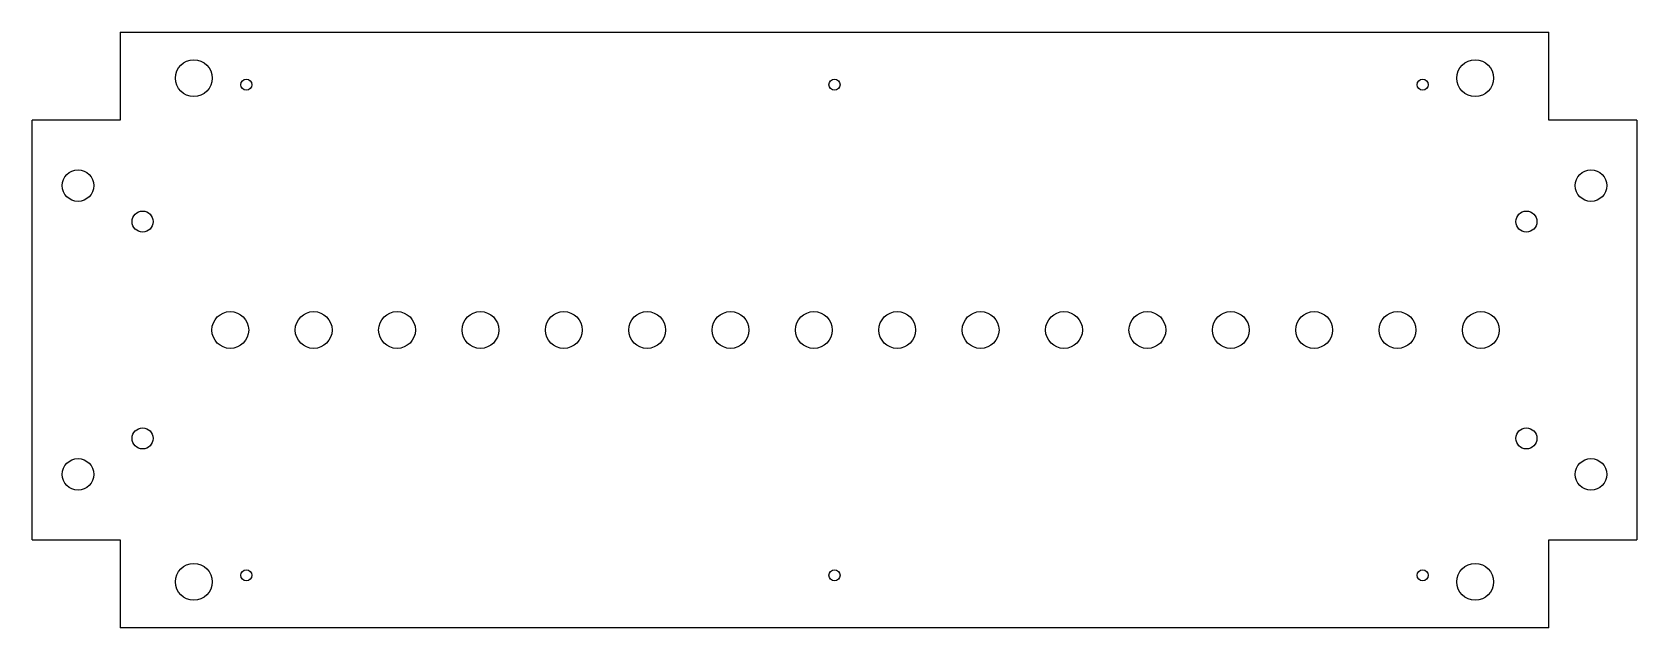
# Model space of a CAD drawing. Extents: x -306 to 306, y -113 to 113.
import ezdxf

# ---------------------------------------------------------------- set-up
doc = ezdxf.new("R2010")
doc.units = 0
doc.layers.get('0').update_dxf_attribs({"linetype": 'CONTINUOUS'})

msp = doc.modelspace()

# ---------------------------------------------------------------- linework, layer by layer
at = {"color": 7, "linetype": 'CONTINUOUS'}
for p, q in [((-272.03, 113.33), (-272.03, 79.78)), ((-272.03, 113.33), (272.03, 113.33)), ((272.03, 79.78), (272.03, 113.33)), ((-305.58, -79.78), (-305.58, 79.78)), ((-272.03, 79.78), (-305.58, 79.78)), ((305.58, 79.78), (272.03, 79.78)), ((305.58, 79.78), (305.58, -79.78)), ((-305.58, -79.78), (-272.03, -79.78)), ((-272.03, -79.78), (-272.03, -113.33)), ((272.03, -79.78), (305.58, -79.78)), ((272.03, -113.33), (272.03, -79.78)), ((272.03, -113.33), (-272.03, -113.33))]:
    msp.add_line(p, q, dxfattribs=at)
for centre, radius in [((-244, 95.83), 7), ((244, 95.83), 7), ((-224, 93.33), 2.1), ((0, 93.33), 2.1), ((224, 93.33), 2.1), ((-288.08, 54.95), 6), ((288.08, 54.95), 6), ((-263.5, 41.25), 4), ((263.5, 41.25), 4), ((-230.1, 0), 7), ((-198.35, 0), 7), ((-166.6, 0), 7), ((-134.85, 0), 7), ((-103.1, 0), 7), ((-71.35, 0), 7), ((-39.6, 0), 7), ((-7.85, 0), 7), ((23.9, 0), 7), ((55.65, 0), 7), ((87.4, 0), 7), ((119.15, 0), 7), ((150.9, 0), 7), ((182.65, 0), 7), ((214.4, 0), 7), ((246.15, 0), 7), ((-263.5, -41.25), 4), ((263.5, -41.25), 4), ((-288.08, -54.95), 6), ((288.08, -54.95), 6), ((-244, -95.83), 7), ((-224, -93.33), 2.1), ((0, -93.33), 2.1), ((224, -93.33), 2.1), ((244, -95.83), 7)]:
    msp.add_circle(centre, radius, dxfattribs=at)

doc.saveas('drawing.dxf')
